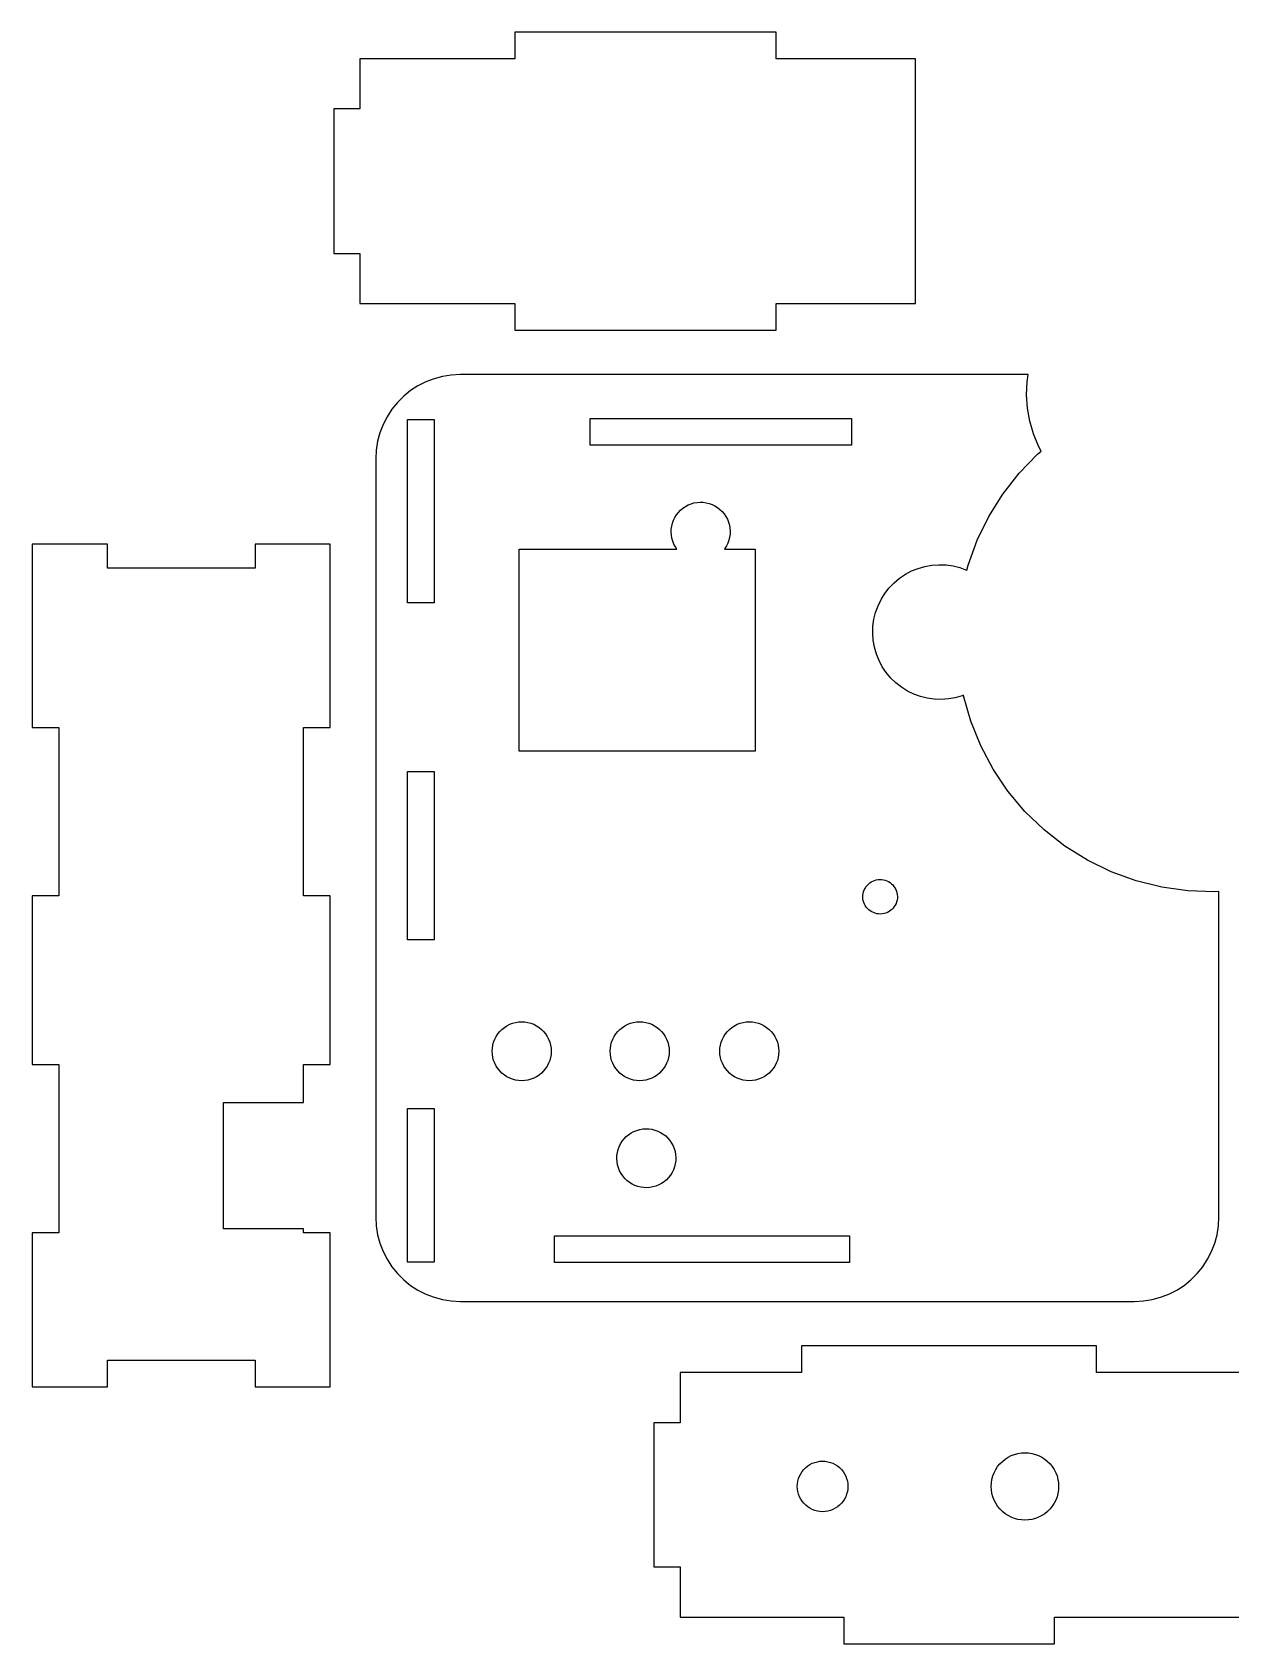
# Model space of a CAD drawing. Header units: metres. Extents: x -91 to 183, y -96 to 96.
# Drawn here: x -90.8 to 51.4, y -95.6 to 95.6 of the extents above; entities that cross this region are included whole.
import ezdxf

# ---------------------------------------------------------------- set-up
doc = ezdxf.new("R2010")
doc.units = ezdxf.units.M

msp = doc.modelspace()

# ---------------------------------------------------------------- linework, layer by layer
for p, q in [((-2.49608, 95.6246), (-33.4961, 95.6246)), ((-33.4961, 95.6246), (-33.4961, 92.4621)), ((-2.49609, 92.4621), (-2.49608, 95.6246)), ((-33.4961, 92.4621), (-51.9086, 92.4621)), ((-51.9086, 92.4621), (-51.9086, 86.5496)), ((14.0039, 92.4621), (-2.49609, 92.4621)), ((14.0039, 63.4371), (14.0039, 92.4621)), ((-51.9086, 86.5496), (-54.9961, 86.5496)), ((-54.9961, 86.5496), (-54.9961, 69.3496)), ((-54.9961, 69.3496), (-51.9086, 69.3496)), ((-51.9086, 69.3496), (-51.9086, 63.4371)), ((-51.9086, 63.4371), (-33.4961, 63.4371)), ((-33.4961, 63.4371), (-33.4961, 60.2746)), ((-2.49609, 63.4371), (14.0039, 63.4371)), ((-2.49608, 60.2746), (-2.49609, 63.4371)), ((-33.4961, 60.2746), (-2.49608, 60.2746)), ((-45, 53.6602), (-45.8778, 53.0902)), ((-44.0674, 54.1355), (-45, 53.6602)), ((-43.0901, 54.5106), (-44.0674, 54.1355)), ((-42.0791, 54.7815), (-43.0901, 54.5106)), ((-41.0453, 54.9452), (-42.0791, 54.7815)), ((-40, 55), (-41.0453, 54.9452)), ((27.3697, 55), (-40, 55)), ((27.1959, 52.5842), (27.2507, 54.1533)), ((27.2507, 54.1533), (27.3697, 55)), ((-47.4314, 51.6913), (-48.0901, 50.8778)), ((-46.6913, 52.4314), (-47.4314, 51.6913)), ((-45.8778, 53.0902), (-46.6913, 52.4314)), ((27.3055, 51.0179), (27.1959, 52.5842)), ((-48.6602, 50), (-49.1354, 49.0674)), ((-48.0901, 50.8778), (-48.6602, 50)), ((-24.5739, 46.6065), (-24.5739, 49.7815)), ((-24.5739, 49.7815), (6.42613, 49.7815)), ((6.42613, 49.7815), (6.42613, 46.6065)), ((27.5781, 49.4717), (27.3055, 51.0179)), ((-49.5106, 48.0902), (-49.7814, 47.0791)), ((-49.1354, 49.0674), (-49.5106, 48.0902)), ((-46.2594, 27.8971), (-46.2594, 49.6471)), ((-46.2594, 49.6471), (-43.0844, 49.6471)), ((-43.0844, 49.6471), (-43.0844, 27.8971)), ((28.0109, 47.9624), (27.5781, 49.4717)), ((28.599, 46.5067), (28.0109, 47.9624)), ((-49.9452, 46.0453), (-50, 45)), ((-49.7814, 47.0791), (-49.9452, 46.0453)), ((6.42613, 46.6065), (-24.5739, 46.6065)), ((28.4822, 45.5555), (28.9127, 45.9167)), ((28.9127, 45.9167), (28.599, 46.5067)), ((-50, 45), (-50, -45)), ((26.3009, 43.2966), (28.4822, 45.5555)), ((24.3676, 40.8221), (26.3009, 43.2966)), ((22.7036, 38.1591), (24.3676, 40.8221)), ((-14.5324, 38.048), (-14.3383, 38.3587)), ((-14.3383, 38.3587), (-14.1127, 38.6474)), ((-14.1127, 38.6474), (-13.8582, 38.9109)), ((-13.8582, 38.9109), (-13.5776, 39.1464)), ((-13.5776, 39.1464), (-13.2739, 39.3513)), ((-13.2739, 39.3513), (-12.9504, 39.5233)), ((-12.9504, 39.5233), (-12.6107, 39.6605)), ((-12.6107, 39.6605), (-12.2586, 39.7615)), ((-12.2586, 39.7615), (-11.8978, 39.8251)), ((-11.8978, 39.8251), (-11.5323, 39.8507)), ((-11.5323, 39.8507), (-11.1662, 39.8379)), ((-11.1662, 39.8379), (-10.8034, 39.7869)), ((-10.8034, 39.7869), (-10.4479, 39.6983)), ((-10.4479, 39.6983), (-10.1037, 39.573)), ((-10.1037, 39.573), (-9.7744, 39.4124)), ((-9.7744, 39.4124), (-9.46371, 39.2182)), ((-9.46371, 39.2182), (-9.17502, 38.9927)), ((-9.17502, 38.9927), (-8.91151, 38.7382)), ((-8.91151, 38.7382), (-8.67603, 38.4576)), ((-8.67603, 38.4576), (-8.47116, 38.1538)), ((-14.9707, 36.2901), (-14.9579, 36.6562)), ((-14.9579, 36.6562), (-14.9069, 37.019)), ((-14.9069, 37.019), (-14.8183, 37.3745)), ((-14.8183, 37.3745), (-14.693, 37.7188)), ((-14.693, 37.7188), (-14.5324, 38.048)), ((-8.47116, 38.1538), (-8.29918, 37.8304)), ((-8.29918, 37.8304), (-8.16193, 37.4907)), ((-8.16193, 37.4907), (-8.06094, 37.1385)), ((-8.06094, 37.1385), (-7.99733, 36.7777)), ((-7.99733, 36.7777), (-7.97179, 36.4123)), ((-7.97179, 36.4123), (-7.98457, 36.0462)), ((21.327, 35.3368), (22.7036, 38.1591)), ((-81.8277, 34.8787), (-90.7527, 34.8786)), ((-90.7527, 34.8786), (-90.7527, 13.1287)), ((-81.8277, 32.0412), (-81.8277, 34.8787)), ((-55.4027, 34.8786), (-64.3277, 34.8787)), ((-64.3277, 34.8787), (-64.3277, 32.0412)), ((-55.4027, 13.1286), (-55.4027, 34.8786)), ((-14.9451, 35.9247), (-14.9707, 36.2901)), ((-14.8815, 35.5639), (-14.9451, 35.9247)), ((-14.7805, 35.2117), (-14.8815, 35.5639)), ((-14.6433, 34.872), (-14.7805, 35.2117)), ((-14.4713, 34.5486), (-14.6433, 34.872)), ((-14.3015, 34.2968), (-14.4713, 34.5486)), ((-8.41006, 34.6544), (-8.6042, 34.3437)), ((-8.24947, 34.9836), (-8.41006, 34.6544)), ((-8.12418, 35.3279), (-8.24947, 34.9836)), ((-8.03555, 35.6834), (-8.12418, 35.3279)), ((-7.98457, 36.0462), (-8.03555, 35.6834)), ((20.253, 32.386), (21.327, 35.3368)), ((-33.0027, 10.2968), (-33.0027, 34.2968)), ((-33.0027, 34.2968), (-14.3015, 34.2968)), ((-8.6042, 34.3437), (-8.64085, 34.2968)), ((-8.64085, 34.2968), (-5.00272, 34.2968)), ((-5.00272, 34.2968), (-5.00272, 10.2968)), ((-64.3277, 32.0412), (-81.8277, 32.0412)), ((11.4811, 30.2871), (12.1226, 30.8254)), ((12.1226, 30.8254), (12.8168, 31.2936)), ((12.8168, 31.2936), (13.5562, 31.6868)), ((13.5562, 31.6868), (14.3326, 32.0005)), ((14.3326, 32.0005), (15.1375, 32.2313)), ((15.1375, 32.2313), (15.9622, 32.3767)), ((15.9622, 32.3767), (16.7975, 32.4351)), ((16.7975, 32.4351), (17.6344, 32.4059)), ((17.6344, 32.4059), (18.4636, 32.2893)), ((18.4636, 32.2893), (19.2761, 32.0867)), ((19.2761, 32.0867), (20.063, 31.8003)), ((20.063, 31.8003), (20.1022, 31.7812)), ((20.1022, 31.7812), (20.253, 32.386)), ((9.94016, 28.3148), (10.3839, 29.0249)), ((10.3839, 29.0249), (10.8994, 29.6848)), ((10.8994, 29.6848), (11.4811, 30.2871)), ((-43.0844, 27.8971), (-46.2594, 27.8971)), ((9.08409, 25.9628), (9.28667, 26.7753)), ((9.28667, 26.7753), (9.57307, 27.5621)), ((9.57307, 27.5621), (9.94016, 28.3148)), ((8.93832, 24.2967), (8.96754, 25.1335)), ((8.96754, 25.1335), (9.08409, 25.9628)), ((8.99673, 23.4614), (8.93832, 24.2967)), ((9.14215, 22.6367), (8.99673, 23.4614)), ((9.37296, 21.8318), (9.14215, 22.6367)), ((9.68663, 21.0554), (9.37296, 21.8318)), ((10.0798, 20.316), (9.68663, 21.0554)), ((10.548, 19.6218), (10.0798, 20.316)), ((11.0863, 18.9803), (10.548, 19.6218)), ((11.6886, 18.3986), (11.0863, 18.9803)), ((12.3485, 17.8831), (11.6886, 18.3986)), ((13.0586, 17.4394), (12.3485, 17.8831)), ((13.8113, 17.0723), (13.0586, 17.4394)), ((14.5981, 16.7859), (13.8113, 17.0723)), ((15.4106, 16.5833), (14.5981, 16.7859)), ((16.2399, 16.4668), (15.4106, 16.5833)), ((17.0767, 16.4375), (16.2399, 16.4668)), ((17.9121, 16.4959), (17.0767, 16.4375)), ((18.7367, 16.6414), (17.9121, 16.4959)), ((19.5417, 16.8722), (18.7367, 16.6414)), ((19.6989, 16.9357), (19.5417, 16.8722)), ((19.7111, 16.8663), (19.6989, 16.9357)), ((20.5766, 13.8478), (19.7111, 16.8663)), ((21.753, 10.9363), (20.5766, 13.8478)), ((-90.7527, 13.1287), (-87.5902, 13.1287)), ((-87.5902, 13.1287), (-87.5902, -6.87132)), ((-58.5652, -6.87132), (-58.5652, 13.1287)), ((-58.5652, 13.1287), (-55.4027, 13.1286)), ((-5.00272, 10.2968), (-33.0027, 10.2968)), ((23.2272, 8.16368), (21.753, 10.9363)), ((-46.2594, -12.1029), (-46.2594, 7.89709)), ((-46.2594, 7.89709), (-43.0844, 7.89709)), ((-43.0844, 7.89709), (-43.0844, -12.1029)), ((24.9831, 5.56039), (23.2272, 8.16368)), ((27.0016, 3.15491), (24.9831, 5.56039)), ((29.2604, 0.97356), (27.0016, 3.15491)), ((31.7349, -0.9597), (29.2604, 0.97356)), ((34.3979, -2.62373), (31.7349, -0.9597)), ((37.2203, -4.00029), (34.3979, -2.62373)), ((8.14024, -5.79388), (8.27234, -5.62479)), ((8.27234, -5.62479), (8.4214, -5.47043)), ((8.4214, -5.47043), (8.58578, -5.3325)), ((8.58578, -5.3325), (8.76367, -5.21251)), ((8.76367, -5.21251), (8.95314, -5.11179)), ((8.95314, -5.11179), (9.15208, -5.0314)), ((9.15208, -5.0314), (9.35837, -4.97226)), ((9.35837, -4.97226), (9.56967, -4.935)), ((9.56967, -4.935), (9.78372, -4.92003)), ((9.78372, -4.92003), (9.99818, -4.92751)), ((9.99818, -4.92751), (10.2107, -4.95738)), ((10.2107, -4.95738), (10.4189, -5.00928)), ((10.4189, -5.00928), (10.6205, -5.08267)), ((10.6205, -5.08267), (10.8134, -5.17674)), ((10.8134, -5.17674), (10.9953, -5.29045)), ((10.9953, -5.29045), (11.1644, -5.42255)), ((11.1644, -5.42255), (11.3188, -5.57161)), ((11.3188, -5.57161), (11.4567, -5.73599)), ((11.4567, -5.73599), (11.5767, -5.91388)), ((40.171, -5.07428), (37.2203, -4.00029)), ((43.2179, -5.83395), (40.171, -5.07428)), ((-87.5902, -6.87132), (-90.7527, -6.87134)), ((-90.7527, -6.87134), (-90.7527, -26.8713)), ((-55.4028, -6.87132), (-58.5652, -6.87132)), ((-55.4028, -26.8713), (-55.4028, -6.87132)), ((7.76982, -7.00549), (7.7773, -6.79103)), ((7.78479, -7.21954), (7.76982, -7.00549)), ((7.7773, -6.79103), (7.80717, -6.57855)), ((7.82205, -7.43085), (7.78479, -7.21954)), ((7.80717, -6.57855), (7.85909, -6.37035)), ((7.8812, -7.63713), (7.82205, -7.43085)), ((7.85909, -6.37035), (7.93246, -6.1687)), ((7.96158, -7.83607), (7.8812, -7.63713)), ((7.93246, -6.1687), (8.02654, -5.97586)), ((8.02654, -5.97586), (8.14024, -5.79388)), ((11.5767, -5.91388), (11.6774, -6.10335)), ((11.6774, -6.10335), (11.7578, -6.30229)), ((11.7799, -7.56908), (11.7065, -7.77071)), ((11.7578, -6.30229), (11.817, -6.50856)), ((11.8318, -7.36087), (11.7799, -7.56908)), ((11.817, -6.50856), (11.8542, -6.71988)), ((11.8617, -7.14838), (11.8318, -7.36087)), ((11.8542, -6.71988), (11.8692, -6.93393)), ((11.8692, -6.93393), (11.8617, -7.14838)), ((46.3275, -6.27098), (43.2179, -5.83395)), ((49.4658, -6.38057), (46.3275, -6.27098)), ((50, -6.34322), (49.4658, -6.38057)), ((50, -45), (50, -6.34322)), ((8.0623, -8.02554), (7.96158, -7.83607)), ((8.1823, -8.20343), (8.0623, -8.02554)), ((8.32022, -8.36781), (8.1823, -8.20343)), ((8.47458, -8.51686), (8.32022, -8.36781)), ((8.64368, -8.64897), (8.47458, -8.51686)), ((8.82565, -8.76268), (8.64368, -8.64897)), ((9.01849, -8.85675), (8.82565, -8.76268)), ((9.22014, -8.93013), (9.01849, -8.85675)), ((9.42834, -8.98204), (9.22014, -8.93013)), ((9.64082, -9.01192), (9.42834, -8.98204)), ((9.85529, -9.01939), (9.64082, -9.01192)), ((10.0693, -9.00443), (9.85529, -9.01939)), ((10.2807, -8.96716), (10.0693, -9.00443)), ((10.4869, -8.90802), (10.2807, -8.96716)), ((10.6859, -8.82764), (10.4869, -8.90802)), ((10.8753, -8.7269), (10.6859, -8.82764)), ((11.0532, -8.6069), (10.8753, -8.7269)), ((11.2176, -8.46898), (11.0532, -8.6069)), ((11.3667, -8.31464), (11.2176, -8.46898)), ((11.4988, -8.14554), (11.3667, -8.31464)), ((11.6125, -7.96356), (11.4988, -8.14554)), ((11.7065, -7.77071), (11.6125, -7.96356)), ((-43.0844, -12.1029), (-46.2594, -12.1029)), ((-35.2994, -22.9664), (-35.0404, -22.7073)), ((-35.0404, -22.7073), (-34.7556, -22.4768)), ((-34.7556, -22.4768), (-34.4484, -22.2773)), ((-34.4484, -22.2773), (-34.122, -22.1109)), ((-34.122, -22.1109), (-33.78, -21.9796)), ((-33.78, -21.9796), (-33.4261, -21.8848)), ((-33.4261, -21.8848), (-33.0642, -21.8275)), ((-33.0642, -21.8275), (-32.6984, -21.8083)), ((-32.6984, -21.8083), (-32.3326, -21.8275)), ((-32.3326, -21.8275), (-31.9707, -21.8848)), ((-31.9707, -21.8848), (-31.6168, -21.9796)), ((-31.6168, -21.9796), (-31.2748, -22.1109)), ((-31.2748, -22.1109), (-30.9484, -22.2773)), ((-30.9484, -22.2773), (-30.6411, -22.4768)), ((-30.6411, -22.4768), (-30.3564, -22.7073)), ((-30.3564, -22.7073), (-30.0974, -22.9664)), ((-21.2994, -22.9664), (-21.0404, -22.7073)), ((-21.0404, -22.7073), (-20.7556, -22.4768)), ((-20.7556, -22.4768), (-20.4484, -22.2773)), ((-20.4484, -22.2773), (-20.122, -22.1109)), ((-20.122, -22.1109), (-19.78, -21.9796)), ((-19.78, -21.9796), (-19.4261, -21.8848)), ((-19.4261, -21.8848), (-19.0642, -21.8275)), ((-19.0642, -21.8275), (-18.6984, -21.8083)), ((-18.6984, -21.8083), (-18.3325, -21.8275)), ((-18.3325, -21.8275), (-17.9707, -21.8848)), ((-17.9707, -21.8848), (-17.6168, -21.9796)), ((-17.6168, -21.9796), (-17.2748, -22.1109)), ((-17.2748, -22.1109), (-16.9484, -22.2773)), ((-16.9484, -22.2773), (-16.6412, -22.4768)), ((-16.6412, -22.4768), (-16.3564, -22.7073)), ((-16.3564, -22.7073), (-16.0974, -22.9664)), ((-8.29939, -22.9664), (-8.04034, -22.7073)), ((-8.04034, -22.7073), (-7.75565, -22.4768)), ((-7.75565, -22.4768), (-7.44839, -22.2773)), ((-7.44839, -22.2773), (-7.12198, -22.1109)), ((-7.12198, -22.1109), (-6.77995, -21.9796)), ((-6.77995, -21.9796), (-6.42609, -21.8848)), ((-6.42609, -21.8848), (-6.06425, -21.8275)), ((-6.06425, -21.8275), (-5.69839, -21.8083)), ((-5.69839, -21.8083), (-5.33255, -21.8275)), ((-5.33255, -21.8275), (-4.9707, -21.8848)), ((-4.9707, -21.8848), (-4.61684, -21.9796)), ((-4.61684, -21.9796), (-4.27483, -22.1109)), ((-4.27483, -22.1109), (-3.94839, -22.2773)), ((-3.94839, -22.2773), (-3.64114, -22.4768)), ((-3.64114, -22.4768), (-3.35645, -22.7073)), ((-3.35645, -22.7073), (-3.0974, -22.9664)), ((-36.1792, -24.9425), (-36.1219, -24.5807)), ((-36.1219, -24.5807), (-36.0271, -24.2268)), ((-36.0271, -24.2268), (-35.8958, -23.8848)), ((-35.8958, -23.8848), (-35.7295, -23.5583)), ((-35.7295, -23.5583), (-35.53, -23.2511)), ((-35.53, -23.2511), (-35.2994, -22.9664)), ((-30.0974, -22.9664), (-29.8668, -23.2511)), ((-29.8668, -23.2511), (-29.6673, -23.5583)), ((-29.6673, -23.5583), (-29.501, -23.8848)), ((-29.501, -23.8848), (-29.3697, -24.2268)), ((-29.3697, -24.2268), (-29.2749, -24.5806)), ((-29.2749, -24.5806), (-29.2176, -24.9425)), ((-22.1792, -24.9425), (-22.1219, -24.5806)), ((-22.1219, -24.5806), (-22.0271, -24.2268)), ((-22.0271, -24.2268), (-21.8958, -23.8848)), ((-21.8958, -23.8848), (-21.7295, -23.5583)), ((-21.7295, -23.5583), (-21.53, -23.2511)), ((-21.53, -23.2511), (-21.2994, -22.9664)), ((-16.0974, -22.9664), (-15.8668, -23.2511)), ((-15.8668, -23.2511), (-15.6673, -23.5583)), ((-15.6673, -23.5583), (-15.501, -23.8848)), ((-15.501, -23.8848), (-15.3697, -24.2268)), ((-15.3697, -24.2268), (-15.2749, -24.5807)), ((-15.2749, -24.5807), (-15.2176, -24.9425)), ((-9.17923, -24.9425), (-9.12192, -24.5806)), ((-9.12192, -24.5806), (-9.02708, -24.2268)), ((-9.02708, -24.2268), (-8.89581, -23.8848)), ((-8.89581, -23.8848), (-8.72949, -23.5583)), ((-8.72949, -23.5583), (-8.52995, -23.2511)), ((-8.52995, -23.2511), (-8.29939, -22.9664)), ((-3.0974, -22.9664), (-2.86684, -23.2511)), ((-2.86684, -23.2511), (-2.6673, -23.5583)), ((-2.6673, -23.5583), (-2.50099, -23.8848)), ((-2.50099, -23.8848), (-2.36971, -24.2268)), ((-2.36971, -24.2268), (-2.27489, -24.5807)), ((-2.27489, -24.5807), (-2.21756, -24.9425)), ((-36.1984, -25.3083), (-36.1792, -24.9425)), ((-36.1792, -25.6742), (-36.1984, -25.3083)), ((-36.1219, -26.036), (-36.1792, -25.6742)), ((-36.0271, -26.3899), (-36.1219, -26.036)), ((-35.8958, -26.7319), (-36.0271, -26.3899)), ((-35.7295, -27.0583), (-35.8958, -26.7319)), ((-29.501, -26.7319), (-29.6673, -27.0583)), ((-29.3697, -26.3899), (-29.501, -26.7319)), ((-29.2749, -26.036), (-29.3697, -26.3899)), ((-29.2176, -25.6742), (-29.2749, -26.036)), ((-29.2176, -24.9425), (-29.1984, -25.3083)), ((-29.1984, -25.3083), (-29.2176, -25.6742)), ((-22.1984, -25.3083), (-22.1792, -24.9425)), ((-22.1792, -25.6742), (-22.1984, -25.3083)), ((-22.1219, -26.036), (-22.1792, -25.6742)), ((-22.0271, -26.3899), (-22.1219, -26.036)), ((-21.8958, -26.7319), (-22.0271, -26.3899)), ((-21.7295, -27.0583), (-21.8958, -26.7319)), ((-15.501, -26.7319), (-15.6673, -27.0583)), ((-15.3697, -26.3899), (-15.501, -26.7319)), ((-15.2749, -26.036), (-15.3697, -26.3899)), ((-15.2176, -25.6742), (-15.2749, -26.036)), ((-15.2176, -24.9425), (-15.1984, -25.3083)), ((-15.1984, -25.3083), (-15.2176, -25.6742)), ((-9.19839, -25.3083), (-9.17923, -24.9425)), ((-9.17923, -25.6742), (-9.19839, -25.3083)), ((-9.12192, -26.036), (-9.17923, -25.6742)), ((-9.0271, -26.3899), (-9.12192, -26.036)), ((-8.8958, -26.7319), (-9.0271, -26.3899)), ((-8.72948, -27.0583), (-8.8958, -26.7319)), ((-2.50099, -26.7319), (-2.66731, -27.0583)), ((-2.36971, -26.3899), (-2.50099, -26.7319)), ((-2.27487, -26.036), (-2.36971, -26.3899)), ((-2.21756, -25.6742), (-2.27487, -26.036)), ((-2.21756, -24.9425), (-2.19841, -25.3083)), ((-2.19841, -25.3083), (-2.21756, -25.6742)), ((-90.7527, -26.8713), (-87.5902, -26.8713)), ((-87.5902, -26.8713), (-87.5902, -46.8713)), ((-58.5652, -31.3713), (-58.5652, -26.8713)), ((-58.5652, -26.8713), (-55.4028, -26.8713)), ((-35.53, -27.3656), (-35.7295, -27.0583)), ((-35.2994, -27.6503), (-35.53, -27.3656)), ((-35.0404, -27.9093), (-35.2994, -27.6503)), ((-34.7556, -28.1399), (-35.0404, -27.9093)), ((-34.4484, -28.3394), (-34.7556, -28.1399)), ((-34.122, -28.5058), (-34.4484, -28.3394)), ((-33.78, -28.637), (-34.122, -28.5058)), ((-33.4261, -28.7319), (-33.78, -28.637)), ((-31.6168, -28.637), (-31.9707, -28.7319)), ((-31.2748, -28.5058), (-31.6168, -28.637)), ((-30.9484, -28.3394), (-31.2748, -28.5058)), ((-30.6411, -28.1399), (-30.9484, -28.3394)), ((-30.3564, -27.9093), (-30.6411, -28.1399)), ((-30.0974, -27.6503), (-30.3564, -27.9093)), ((-29.8668, -27.3656), (-30.0974, -27.6503)), ((-29.6673, -27.0583), (-29.8668, -27.3656)), ((-21.53, -27.3656), (-21.7295, -27.0583)), ((-21.2994, -27.6503), (-21.53, -27.3656)), ((-21.0404, -27.9093), (-21.2994, -27.6503)), ((-20.7556, -28.1399), (-21.0404, -27.9093)), ((-20.4484, -28.3394), (-20.7556, -28.1399)), ((-20.122, -28.5058), (-20.4484, -28.3394)), ((-19.78, -28.637), (-20.122, -28.5058)), ((-19.4261, -28.7319), (-19.78, -28.637)), ((-17.6168, -28.637), (-17.9707, -28.7319)), ((-17.2748, -28.5058), (-17.6168, -28.637)), ((-16.9484, -28.3394), (-17.2748, -28.5058)), ((-16.6411, -28.1399), (-16.9484, -28.3394)), ((-16.3564, -27.9093), (-16.6411, -28.1399)), ((-16.0974, -27.6503), (-16.3564, -27.9093)), ((-15.8668, -27.3656), (-16.0974, -27.6503)), ((-15.6673, -27.0583), (-15.8668, -27.3656)), ((-8.52995, -27.3656), (-8.72948, -27.0583)), ((-8.29939, -27.6503), (-8.52995, -27.3656)), ((-8.04036, -27.9094), (-8.29939, -27.6503)), ((-7.75565, -28.1399), (-8.04036, -27.9094)), ((-7.44839, -28.3394), (-7.75565, -28.1399)), ((-7.12198, -28.5058), (-7.44839, -28.3394)), ((-6.77995, -28.6371), (-7.12198, -28.5058)), ((-6.42609, -28.7319), (-6.77995, -28.6371)), ((-4.61684, -28.637), (-4.9707, -28.7319)), ((-4.27483, -28.5058), (-4.61684, -28.637)), ((-3.94839, -28.3394), (-4.27483, -28.5058)), ((-3.64114, -28.1399), (-3.94839, -28.3394)), ((-3.35645, -27.9093), (-3.64114, -28.1399)), ((-3.09738, -27.6503), (-3.35645, -27.9093)), ((-2.86684, -27.3656), (-3.09738, -27.6503)), ((-2.66731, -27.0583), (-2.86684, -27.3656)), ((-33.0643, -28.7892), (-33.4261, -28.7319)), ((-32.6984, -28.8083), (-33.0643, -28.7892)), ((-32.3326, -28.7892), (-32.6984, -28.8083)), ((-31.9707, -28.7319), (-32.3326, -28.7892)), ((-19.0642, -28.7892), (-19.4261, -28.7319)), ((-18.6984, -28.8083), (-19.0642, -28.7892)), ((-18.3326, -28.7892), (-18.6984, -28.8083)), ((-17.9707, -28.7319), (-18.3326, -28.7892)), ((-6.06424, -28.7892), (-6.42609, -28.7319)), ((-5.69839, -28.8083), (-6.06424, -28.7892)), ((-5.33255, -28.7892), (-5.69839, -28.8083)), ((-4.9707, -28.7319), (-5.33255, -28.7892)), ((-68.0777, -46.3713), (-68.0777, -31.3713)), ((-68.0777, -31.3713), (-58.5652, -31.3713)), ((-46.2594, -50.3529), (-46.2594, -32.1029)), ((-46.2594, -32.1029), (-43.0844, -32.1029)), ((-43.0844, -32.1029), (-43.0844, -50.3529)), ((-21.132, -36.6354), (-20.9714, -36.3061)), ((-20.9714, -36.3061), (-20.7773, -35.9954)), ((-20.7773, -35.9954), (-20.5517, -35.7067)), ((-20.5517, -35.7067), (-20.2972, -35.4432)), ((-20.2972, -35.4432), (-20.0166, -35.2077)), ((-20.0166, -35.2077), (-19.7129, -35.0028)), ((-19.7129, -35.0028), (-19.3894, -34.8308)), ((-19.3894, -34.8308), (-19.0497, -34.6936)), ((-19.0497, -34.6936), (-18.6976, -34.5926)), ((-18.6976, -34.5926), (-18.3368, -34.529)), ((-18.3368, -34.529), (-17.9713, -34.5035)), ((-17.9713, -34.5035), (-17.6052, -34.5162)), ((-17.6052, -34.5162), (-17.2424, -34.5672)), ((-17.2424, -34.5672), (-16.8869, -34.6559)), ((-16.8869, -34.6559), (-16.5427, -34.7811)), ((-16.5427, -34.7811), (-16.2134, -34.9418)), ((-16.2134, -34.9418), (-15.9027, -35.1359)), ((-15.9027, -35.1359), (-15.614, -35.3615)), ((-15.614, -35.3615), (-15.3505, -35.6159)), ((-15.3505, -35.6159), (-15.115, -35.8966)), ((-15.115, -35.8966), (-14.9101, -36.2003)), ((-14.9101, -36.2003), (-14.7381, -36.5238)), ((-21.4097, -38.064), (-21.3969, -37.6979)), ((-21.3841, -38.4295), (-21.4097, -38.064)), ((-21.3969, -37.6979), (-21.3459, -37.3351)), ((-21.3459, -37.3351), (-21.2573, -36.9796)), ((-21.2573, -36.9796), (-21.132, -36.6354)), ((-14.7381, -36.5238), (-14.6009, -36.8634)), ((-14.6009, -36.8634), (-14.4999, -37.2156)), ((-14.4999, -37.2156), (-14.4363, -37.5764)), ((-14.4363, -37.5764), (-14.4108, -37.9418)), ((-14.4108, -37.9418), (-14.4235, -38.308)), ((-21.3205, -38.7903), (-21.3841, -38.4295)), ((-21.2195, -39.1424), (-21.3205, -38.7903)), ((-21.0823, -39.4821), (-21.2195, -39.1424)), ((-20.9103, -39.8056), (-21.0823, -39.4821)), ((-20.7054, -40.1093), (-20.9103, -39.8056)), ((-20.47, -40.3899), (-20.7054, -40.1093)), ((-15.0432, -40.0104), (-15.2687, -40.2991)), ((-14.8491, -39.6998), (-15.0432, -40.0104)), ((-14.6884, -39.3705), (-14.8491, -39.6998)), ((-14.5632, -39.0262), (-14.6884, -39.3705)), ((-14.4745, -38.6707), (-14.5632, -39.0262)), ((-14.4235, -38.308), (-14.4745, -38.6707)), ((-20.2064, -40.6444), (-20.47, -40.3899)), ((-19.9177, -40.8699), (-20.2064, -40.6444)), ((-19.6071, -41.0641), (-19.9177, -40.8699)), ((-19.2778, -41.2247), (-19.6071, -41.0641)), ((-18.9335, -41.35), (-19.2778, -41.2247)), ((-18.578, -41.4386), (-18.9335, -41.35)), ((-18.2153, -41.4896), (-18.578, -41.4386)), ((-17.8492, -41.5024), (-18.2153, -41.4896)), ((-17.4837, -41.4768), (-17.8492, -41.5024)), ((-17.1229, -41.4132), (-17.4837, -41.4768)), ((-16.7707, -41.3122), (-17.1229, -41.4132)), ((-16.4311, -41.175), (-16.7707, -41.3122)), ((-16.1076, -41.003), (-16.4311, -41.175)), ((-15.8039, -40.7981), (-16.1076, -41.003)), ((-15.5232, -40.5627), (-15.8039, -40.7981)), ((-15.2687, -40.2991), (-15.5232, -40.5627)), ((-50, -45), (-49.9452, -46.0453)), ((49.9452, -46.0453), (50, -45)), ((-87.5902, -46.8713), (-90.7527, -46.8713)), ((-90.7527, -46.8713), (-90.7527, -65.1213)), ((-58.5652, -46.3713), (-68.0777, -46.3713)), ((-58.5652, -46.8713), (-58.5652, -46.3713)), ((-55.4028, -46.8713), (-58.5652, -46.8713)), ((-55.4028, -65.1213), (-55.4028, -46.8713)), ((-49.9452, -46.0453), (-49.7815, -47.0791)), ((-49.7815, -47.0791), (-49.5105, -48.0902)), ((-28.8133, -47.2081), (6.18666, -47.2081)), ((-28.8133, -50.3831), (-28.8133, -47.2081)), ((6.18666, -47.2081), (6.18665, -50.3831)), ((49.5106, -48.0902), (49.7814, -47.0791)), ((49.7814, -47.0791), (49.9452, -46.0453)), ((-49.5105, -48.0902), (-49.1354, -49.0674)), ((-49.1354, -49.0674), (-48.6602, -50)), ((48.6602, -50), (49.1354, -49.0674)), ((49.1354, -49.0674), (49.5106, -48.0902)), ((-48.6602, -50), (-48.0902, -50.8778)), ((-48.0902, -50.8778), (-47.4314, -51.6913)), ((-43.0844, -50.3529), (-46.2594, -50.3529)), ((6.18665, -50.3831), (-28.8133, -50.3831)), ((47.4314, -51.6913), (48.0901, -50.8778)), ((48.0901, -50.8778), (48.6602, -50)), ((-47.4314, -51.6913), (-46.6913, -52.4314)), ((-46.6913, -52.4314), (-45.8778, -53.0901)), ((-45.8778, -53.0901), (-45, -53.6602)), ((45, -53.6602), (45.8778, -53.0902)), ((45.8778, -53.0902), (46.6913, -52.4314)), ((46.6913, -52.4314), (47.4314, -51.6913)), ((-45, -53.6602), (-44.0674, -54.1354)), ((-44.0674, -54.1354), (-43.0901, -54.5105)), ((-43.0901, -54.5105), (-42.0791, -54.7815)), ((-42.0791, -54.7815), (-41.0453, -54.9452)), ((-41.0453, -54.9452), (-40, -55)), ((-40, -55), (40, -55)), ((40, -55), (41.0453, -54.9452)), ((41.0453, -54.9452), (42.0791, -54.7815)), ((42.0791, -54.7815), (43.0901, -54.5106)), ((43.0901, -54.5106), (44.0674, -54.1355)), ((44.0674, -54.1355), (45, -53.6602)), ((0.49609, -60.2746), (0.49608, -63.4371)), ((35.4961, -60.2746), (0.49609, -60.2746)), ((35.4961, -63.4371), (35.4961, -60.2746)), ((-81.8277, -65.1213), (-81.8277, -61.9838)), ((-81.8277, -61.9838), (-64.3277, -61.9838)), ((-64.3277, -61.9838), (-64.3277, -65.1213)), ((0.49608, -63.4371), (-13.9164, -63.4371)), ((-13.9164, -63.4371), (-13.9164, -69.3996)), ((53.4961, -63.4371), (35.4961, -63.4371)), ((-90.7527, -65.1213), (-81.8277, -65.1213)), ((-64.3277, -65.1213), (-55.4028, -65.1213)), ((-13.9164, -69.3996), (-17.0039, -69.3996)), ((-17.0039, -69.3996), (-17.0039, -86.4996)), ((0.98869, -74.7202), (1.23274, -74.5225)), ((1.23274, -74.5225), (1.49608, -74.3515)), ((1.49608, -74.3515), (1.77588, -74.209)), ((1.77588, -74.209), (2.06905, -74.0964)), ((2.06905, -74.0964), (2.37234, -74.0152)), ((2.37234, -74.0152), (2.68251, -73.966)), ((2.68251, -73.966), (2.99608, -73.9496)), ((2.99608, -73.9496), (3.30968, -73.966)), ((3.30968, -73.966), (3.61983, -74.0152)), ((3.61983, -74.0152), (3.92314, -74.0964)), ((3.92314, -74.0964), (4.21629, -74.209)), ((4.21629, -74.209), (4.49608, -74.3515)), ((4.49608, -74.3515), (4.75945, -74.5225)), ((4.75945, -74.5225), (5.00348, -74.7202)), ((23.76, -74.5984), (24.0235, -74.2731)), ((24.0235, -74.2731), (24.3195, -73.977)), ((24.3195, -73.977), (24.6449, -73.7135)), ((24.6449, -73.7135), (24.9961, -73.4855)), ((24.9961, -73.4855), (25.3691, -73.2954)), ((25.3691, -73.2954), (25.76, -73.1454)), ((25.76, -73.1454), (26.1644, -73.037)), ((26.1644, -73.037), (26.5779, -72.9715)), ((26.5779, -72.9715), (26.9961, -72.9496)), ((26.9961, -72.9496), (27.4142, -72.9715)), ((27.4142, -72.9715), (27.8277, -73.037)), ((27.8277, -73.037), (28.2321, -73.1454)), ((28.2321, -73.1454), (28.623, -73.2954)), ((28.623, -73.2954), (28.9961, -73.4855)), ((28.9961, -73.4855), (29.3472, -73.7135)), ((29.3472, -73.7135), (29.6726, -73.977)), ((29.6726, -73.977), (29.9686, -74.2731)), ((29.9686, -74.2731), (30.2321, -74.5984)), ((0.01253, -76.636), (0.06165, -76.3259)), ((0.06165, -76.3259), (0.14291, -76.0225)), ((0.14291, -76.0225), (0.25545, -75.7294)), ((0.25545, -75.7294), (0.39803, -75.4496)), ((0.39803, -75.4496), (0.56903, -75.1862)), ((0.56903, -75.1862), (0.76666, -74.9422)), ((0.76666, -74.9422), (0.98869, -74.7202)), ((5.00348, -74.7202), (5.22552, -74.9422)), ((5.22552, -74.9422), (5.42314, -75.1862)), ((5.42314, -75.1862), (5.59418, -75.4496)), ((5.59418, -75.4496), (5.73672, -75.7294)), ((5.73672, -75.7294), (5.84927, -76.0225)), ((5.84927, -76.0225), (5.93054, -76.3259)), ((5.93054, -76.3259), (5.97966, -76.636)), ((23.018, -76.5315), (23.0835, -76.118)), ((23.0835, -76.118), (23.1918, -75.7135)), ((23.1918, -75.7135), (23.3419, -75.3226)), ((23.3419, -75.3226), (23.532, -74.9496)), ((23.532, -74.9496), (23.76, -74.5984)), ((30.2321, -74.5984), (30.4602, -74.9496)), ((30.4602, -74.9496), (30.6502, -75.3227)), ((30.6502, -75.3227), (30.8003, -75.7135)), ((30.8003, -75.7135), (30.9086, -76.118)), ((30.9086, -76.118), (30.9741, -76.5315)), ((-0.00391, -76.9496), (0.01253, -76.636)), ((0.01251, -77.2632), (-0.00391, -76.9496)), ((0.06166, -77.5733), (0.01251, -77.2632)), ((0.14291, -77.8767), (0.06166, -77.5733)), ((0.25545, -78.1698), (0.14291, -77.8767)), ((0.39803, -78.4496), (0.25545, -78.1698)), ((5.73672, -78.1698), (5.59416, -78.4496)), ((5.84927, -77.8766), (5.73672, -78.1698)), ((5.93054, -77.5733), (5.84927, -77.8766)), ((5.97966, -77.2632), (5.93054, -77.5733)), ((5.97966, -76.636), (5.99608, -76.9496)), ((5.99608, -76.9496), (5.97966, -77.2632)), ((22.9961, -76.9496), (23.018, -76.5315)), ((23.018, -77.3677), (22.9961, -76.9496)), ((23.0835, -77.7812), (23.018, -77.3677)), ((23.1918, -78.1856), (23.0835, -77.7812)), ((23.3419, -78.5765), (23.1918, -78.1856)), ((30.8003, -78.1857), (30.6502, -78.5765)), ((30.9086, -77.7812), (30.8003, -78.1857)), ((30.9742, -77.3677), (30.9086, -77.7812)), ((30.9741, -76.5315), (30.9961, -76.9496)), ((30.9961, -76.9496), (30.9742, -77.3677)), ((0.56903, -78.7129), (0.39803, -78.4496)), ((0.76665, -78.957), (0.56903, -78.7129)), ((0.98871, -79.179), (0.76665, -78.957)), ((1.23274, -79.3766), (0.98871, -79.179)), ((1.49608, -79.5477), (1.23274, -79.3766)), ((1.77588, -79.6902), (1.49608, -79.5477)), ((2.06903, -79.8027), (1.77588, -79.6902)), ((2.37234, -79.884), (2.06903, -79.8027)), ((2.6825, -79.9331), (2.37234, -79.884)), ((2.99608, -79.9496), (2.6825, -79.9331)), ((3.30969, -79.9331), (2.99608, -79.9496)), ((3.61983, -79.884), (3.30969, -79.9331)), ((3.92314, -79.8027), (3.61983, -79.884)), ((4.21629, -79.6902), (3.92314, -79.8027)), ((4.49608, -79.5477), (4.21629, -79.6902)), ((4.75946, -79.3766), (4.49608, -79.5477)), ((5.00348, -79.179), (4.75946, -79.3766)), ((5.22554, -78.957), (5.00348, -79.179)), ((5.42314, -78.7129), (5.22554, -78.957)), ((5.59416, -78.4496), (5.42314, -78.7129)), ((23.532, -78.9496), (23.3419, -78.5765)), ((23.76, -79.3007), (23.532, -78.9496)), ((24.0235, -79.6261), (23.76, -79.3007)), ((24.3195, -79.9221), (24.0235, -79.6261)), ((24.6449, -80.1857), (24.3195, -79.9221)), ((24.996, -80.4137), (24.6449, -80.1857)), ((29.3472, -80.1857), (28.9961, -80.4137)), ((29.6726, -79.9222), (29.3472, -80.1857)), ((29.9686, -79.6261), (29.6726, -79.9222)), ((30.2321, -79.3007), (29.9686, -79.6261)), ((30.4602, -78.9496), (30.2321, -79.3007)), ((30.6502, -78.5765), (30.4602, -78.9496)), ((25.3691, -80.6038), (24.996, -80.4137)), ((25.76, -80.7538), (25.3691, -80.6038)), ((26.1644, -80.8622), (25.76, -80.7538)), ((26.578, -80.9277), (26.1644, -80.8622)), ((26.9961, -80.9496), (26.578, -80.9277)), ((27.4142, -80.9277), (26.9961, -80.9496)), ((27.8277, -80.8622), (27.4142, -80.9277)), ((28.2321, -80.7538), (27.8277, -80.8622)), ((28.623, -80.6038), (28.2321, -80.7538)), ((28.9961, -80.4137), (28.623, -80.6038)), ((-17.0039, -86.4996), (-13.9164, -86.4996)), ((-13.9164, -86.4996), (-13.9164, -92.4621)), ((-13.9164, -92.4621), (5.49609, -92.4621)), ((5.49609, -92.4621), (5.49608, -95.6246)), ((30.4961, -92.4621), (53.4961, -92.4621)), ((30.4961, -95.6246), (30.4961, -92.4621)), ((5.49608, -95.6246), (30.4961, -95.6246))]:
    msp.add_line(p, q)

doc.saveas('drawing.dxf')
